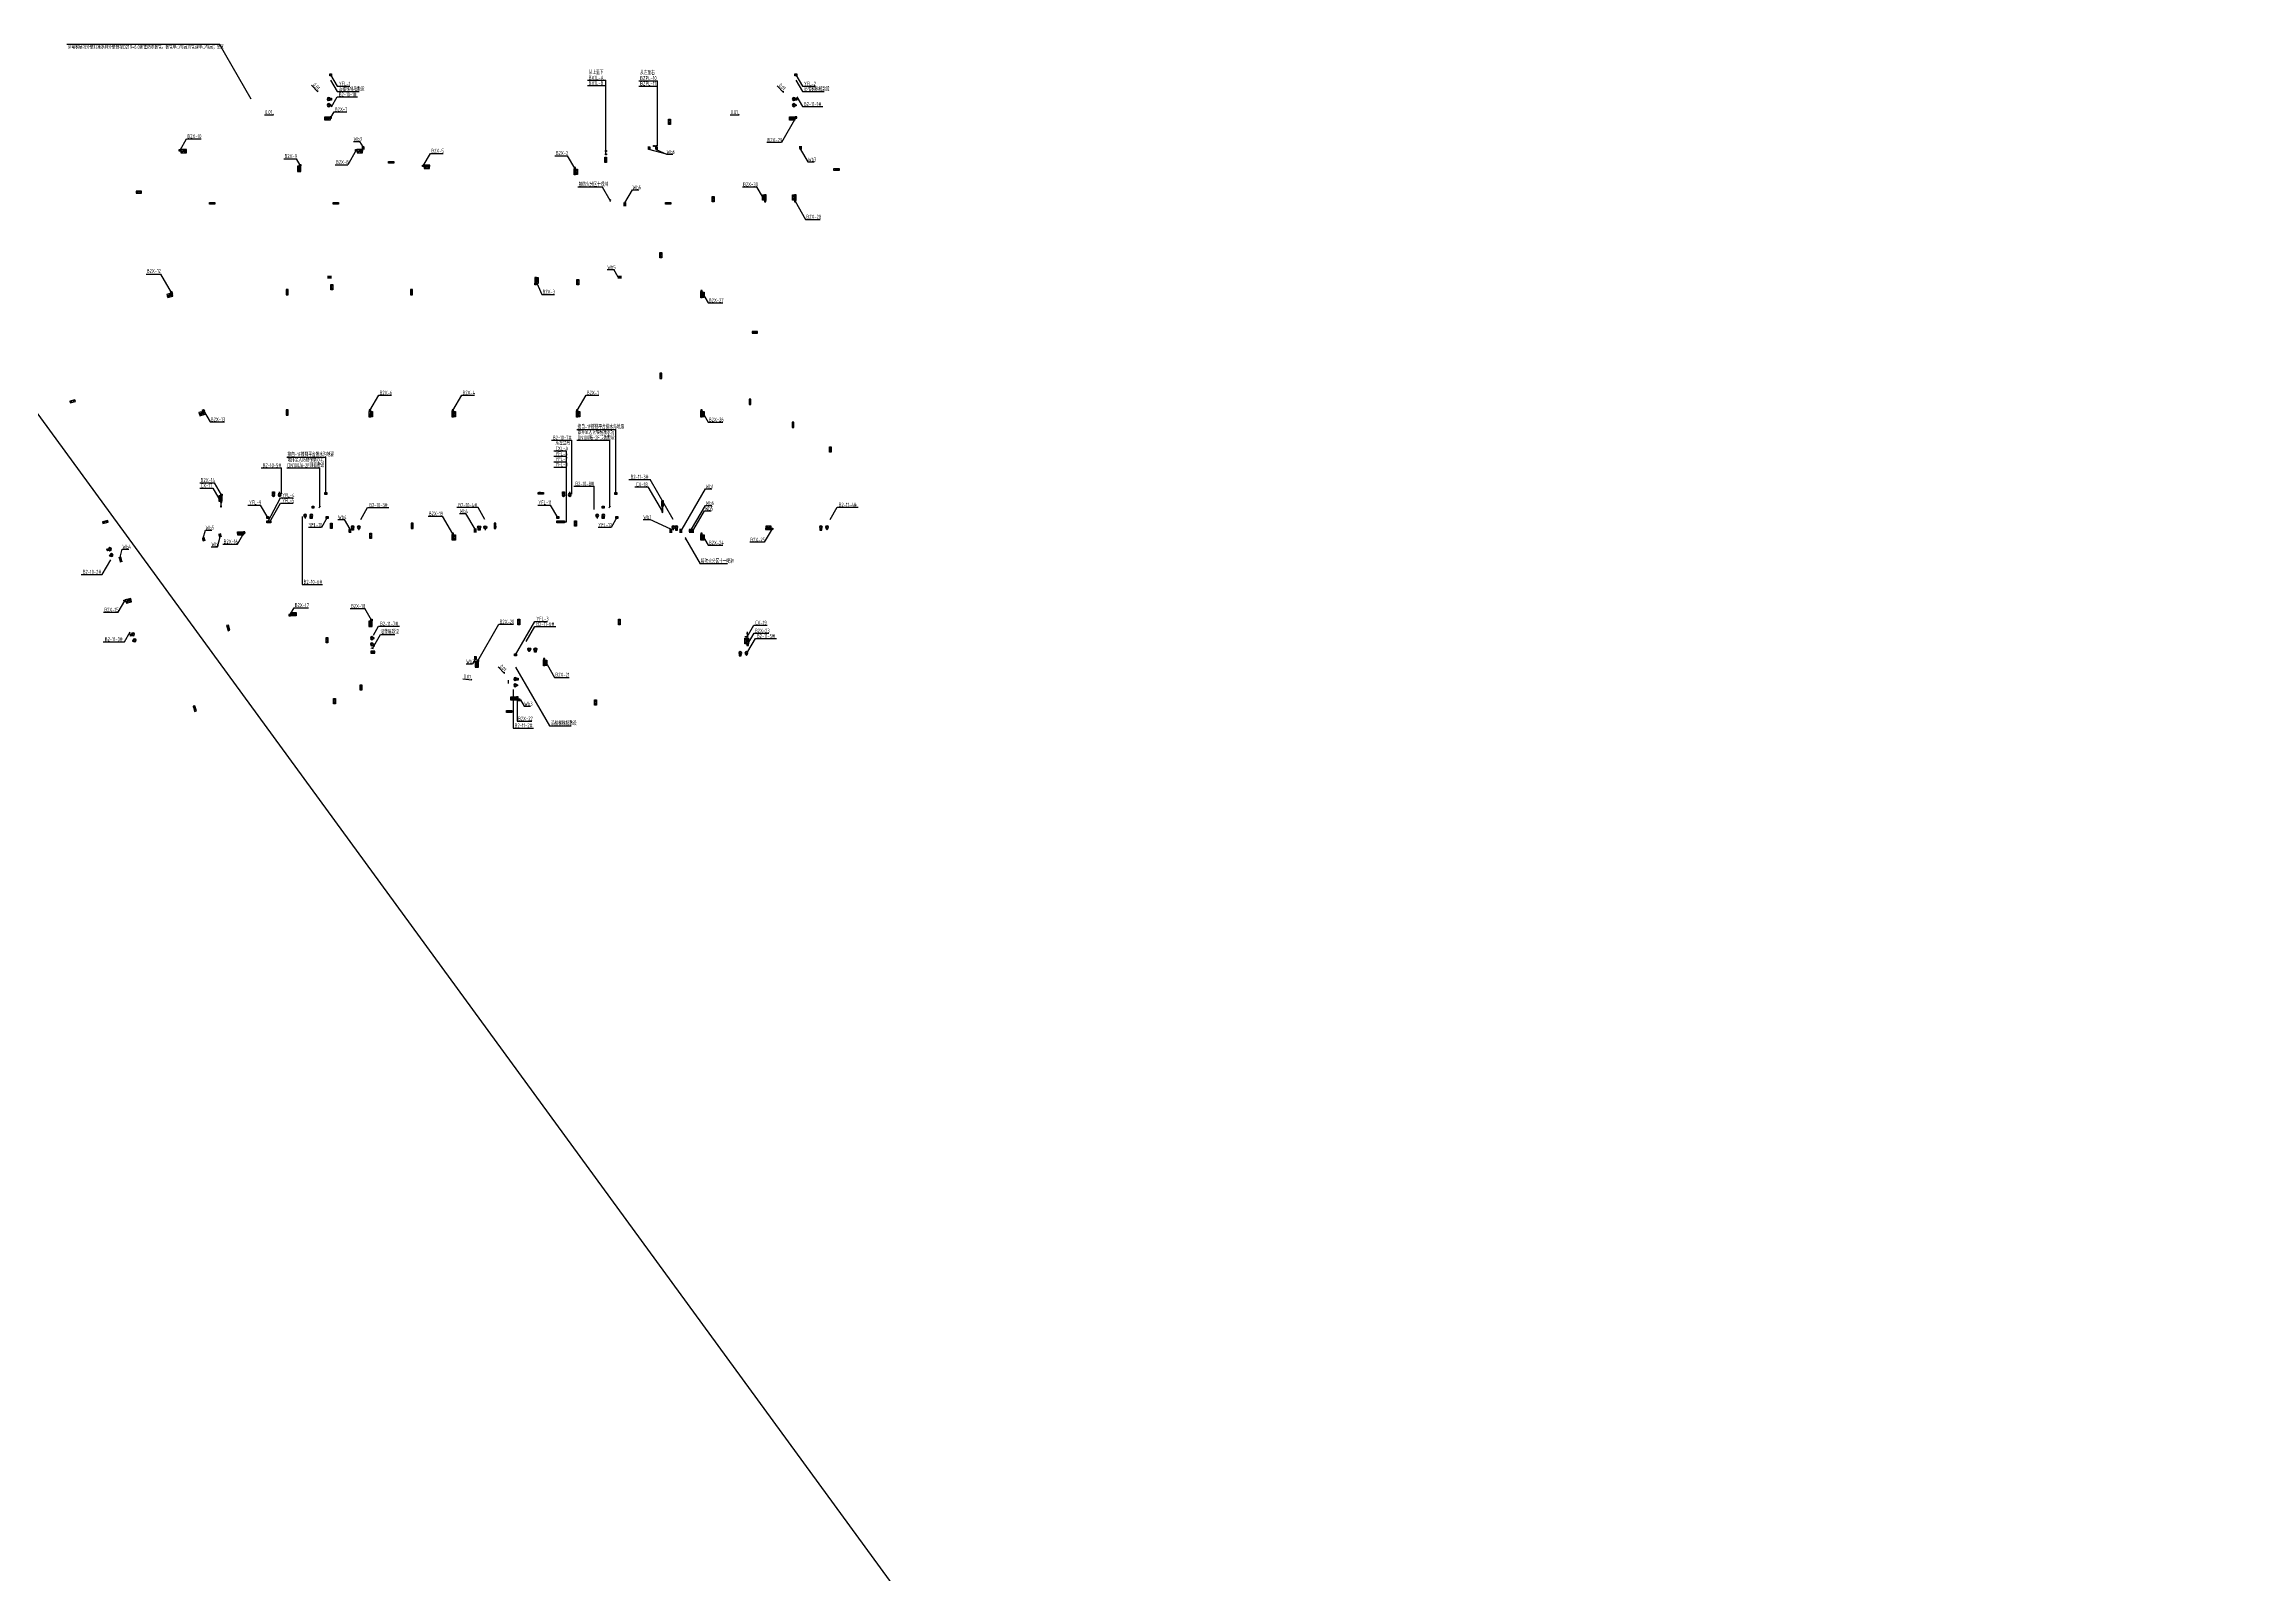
# Model space of a CAD drawing. Header units: millimetres. Extents: x -104227 to 2378000, y -101687 to 2248640.
# Drawn here: x 913571 to 1201224, y 1248287 to 1447796 of the extents above; entities that cross this region are included whole.
import ezdxf

# ---------------------------------------------------------------- set-up
doc = ezdxf.new("R2010")
doc.units = ezdxf.units.MM
doc.header["$LTSCALE"] = 500
doc.linetypes.add('CONTINOUS', pattern=[0])
doc.layers.get('DEFPOINTS').update_dxf_attribs({"color": 9})
for name, color, linetype in [('W-BUSH', 231, 'Continuous'), ('W-BUSH-NOTE', 231, 'Continuous'), ('W-DRAI-DIMS', 51, 'Continuous'), ('W-DRAI-EQPM', 50, 'Continuous'), ('W-EQPM', 40, 'Continuous'), ('W-FRPT-EXTG', 140, 'Continuous'), ('W-FRPT-HYDT', 140, 'Continuous'), ('W-FRPT-HYDT-DIMS', 61, 'Continuous'), ('W-FRPT-HYDT-EQPM', 60, 'Continuous'), ('W-FRPT-NOTE', 60, 'Continuous'), ('W-FRPT-SPRL-DIMS', 61, 'Continuous'), ('W-FRPT-SPRL-EQPM', 60, 'Continuous'), ('W-RAIN-DIMS', 61, 'Continuous'), ('W-RAIN-EQPM', 60, 'Continuous'), ('W-RAIN-NOTE', 60, 'Continuous'), ('W-WSUP-COOL-PIPE', 3, 'Continuous'), ('W-WSUP-DIMS', 41, 'Continuous'), ('W-WSUP-EQPM', 40, 'Continuous')]:
    doc.layers.add(name, color=color, linetype=linetype)
doc.layers.add('W-POST', color=10, linetype='Continuous', plot=False)
doc.styles.add('TH-STYLE3', font='tssdeng.shx', dxfattribs={"width": 0.7, "bigfont": 'tssdchn.shx'})

# ---------------------------------------------------------------- blocks, each defined once
blk = doc.blocks.new('*U200')
at = {"linetype": 'CONTINOUS'}
h = blk.add_hatch(dxfattribs=at)
h.set_pattern_fill('ANSI31', color=256, scale=150, angle=180, style=0)
h.set_pattern_definition([(315, (-384620.485, -22544.052), (-13.25825215, -13.25825215), [])])
h.paths.add_polyline_path([(163, 59), (237, 59), (237, 126), (163, 126)])
h = blk.add_hatch(dxfattribs=at)
h.set_pattern_fill('ANSI31', color=256, scale=150, angle=180, style=0)
h.set_pattern_definition([(225, (385320.485, -22544.052), (13.25825215, -13.25825215), [])])
h.paths.add_polyline_path([(537, 59), (463, 59), (463, 126), (537, 126)])
for p, q in [((200, 207), (100, 34)), ((300, 34), (100, 34)), ((200, 207), (300, 34)), ((500, 207), (400, 34)), ((400, 34), (600, 34)), ((500, 207), (600, 34))]:
    blk.add_line(p, q, dxfattribs=at)
for points in [[(700, 0), (700, 240), (0, 240), (0, 0)], [(163, 59), (237, 59), (237, 126), (163, 126)], [(537, 59), (463, 59), (463, 126), (537, 126)]]:
    blk.add_lwpolyline(points, close=True, dxfattribs=at)
blk = doc.blocks.new('*U327')
blk.add_hatch(color=256).paths.add_polyline_path([(0, 200), (700, 0), (0, 0)])
for p, q in [((0, 200), (0, 0)), ((700, 200), (0, 200)), ((0, 200), (700, 0)), ((0, 0), (700, 0)), ((700, 0), (700, 200))]:
    blk.add_line(p, q)
blk = doc.blocks.new('单栓消火栓侧接')
at = {"layer": 'DEFPOINTS'}
for p, q in [((885842, 1182528), (885642, 1182728)), ((885642, 1182528), (885842, 1182728))]:
    blk.add_line(p, q, dxfattribs=at)
blk.add_lwpolyline([(885642, 1182728), (885842, 1182728), (885842, 1182528), (885642, 1182528)], close=True, dxfattribs=at)
at = {"layer": 'W-FRPT-HYDT-EQPM'}
blk.add_circle((885742, 1182628), 75, dxfattribs=at)
at = {"layer": 'W-FRPT-EXTG'}
blk.add_blockref('*U200', (884942, 1182728), dxfattribs=at)
at = {"layer": 'W-FRPT-HYDT'}
blk.add_blockref('*U327', (884942, 1182528), dxfattribs=at)
blk = doc.blocks.new('*U330')
blk.add_hatch(color=256).paths.add_polyline_path([(0, 0), (750, 0), (0, 200)])
for p, q in [((0, 200), (0, 0)), ((750, 200), (0, 200)), ((0, 0), (750, 0)), ((325, 250), (425, 250)), ((375, 150), (375, 250)), ((750, 0), (750, 200))]:
    blk.add_line(p, q)
blk.add_circle((375, 150), 50)
blk = doc.blocks.new('单栓带卷盘立管组')
at = {"layer": 'DEFPOINTS'}
for p, q in [((883782, 1189914), (883982, 1190114)), ((883982, 1189914), (883782, 1190114))]:
    blk.add_line(p, q, dxfattribs=at)
blk.add_lwpolyline([(883982, 1190114), (883782, 1190114), (883782, 1189914), (883982, 1189914)], close=True, dxfattribs=at)
at = {"layer": 'W-FRPT-HYDT-EQPM'}
blk.add_circle((883882, 1190014), 75, dxfattribs=at)
at = {"layer": 'W-FRPT-EXTG', "extrusion": (0, 0, -1), "zscale": -1}
blk.add_blockref('*U200', (-884707, 1190114), dxfattribs=at)
at = {"layer": 'W-FRPT-HYDT', "extrusion": (0, 0, -1), "zscale": -1}
blk.add_blockref('*U330', (-884732, 1189914), dxfattribs=at)
blk = doc.blocks.new('单栓带卷盘背接组')
at = {"layer": 'DEFPOINTS'}
for p, q in [((887215, 1189691), (887015, 1189891)), ((887015, 1189691), (887215, 1189891))]:
    blk.add_line(p, q, dxfattribs=at)
blk.add_lwpolyline([(887015, 1189891), (887215, 1189891), (887215, 1189691), (887015, 1189691)], close=True, dxfattribs=at)
at = {"layer": 'W-FRPT-HYDT-EQPM'}
blk.add_circle((887115, 1189791), 75, dxfattribs=at)
at = {"layer": 'W-FRPT-EXTG'}
blk.add_blockref('*U200', (887040, 1190091), dxfattribs=at)
at = {"layer": 'W-FRPT-HYDT'}
blk.add_blockref('*U330', (887015, 1189891), dxfattribs=at)
blk = doc.blocks.new('*U276')
for p, q in [((160, 30), (-160, 30)), ((-100, 0), (-160, 0)), ((-100, 0), (-100, -300)), ((100, 0), (100, -300)), ((160, 0), (100, 0)), ((-100, -150), (-160, -150)), ((-100, -300), (-160, -300)), ((160, -330), (-160, -330)), ((160, -150), (100, -150)), ((160, -300), (100, -300))]:
    blk.add_line(p, q)
at = {"layer": 'DEFPOINTS'}
blk.add_line((0, 0), (0, -300), dxfattribs=at)
blk = doc.blocks.new('*U350')
for p, q in [((160, 30), (-160, 30)), ((-100, 0), (-160, 0)), ((-100, 0), (-100, -300)), ((100, 0), (100, -300)), ((160, 0), (100, 0)), ((-100, -150), (-160, -150)), ((160, -150), (100, -150))]:
    blk.add_line(p, q)
at = {"layer": 'DEFPOINTS'}
blk.add_line((0, 0), (0, -300), dxfattribs=at)
blk = doc.blocks.new('*U352')
for p, q in [((-173, -350), (0, -50)), ((173, -350), (-173, -350)), ((0, -50), (173, -350)), ((627, -350), (800, -50)), ((973, -350), (627, -350)), ((800, -50), (973, -350))]:
    blk.add_line(p, q)
for centre, radius in [((0, 0), 50), ((800, 0), 50), ((0, -250), 200), ((800, -250), 200)]:
    blk.add_circle(centre, radius)
at = {"layer": 'DEFPOINTS'}
blk.add_line((0, 0), (0, 150), dxfattribs=at)
blk = doc.blocks.new('压力废水排出管')
blk.add_circle((109673176, -9743579), 75)
at = {"layer": 'DEFPOINTS'}
for p, q in [((109673004, -9743538), (109673348, -9743620)), ((109673135, -9743751), (109673217, -9743407))]:
    blk.add_line(p, q, dxfattribs=at)
blk.add_lwpolyline([(109673004, -9743538), (109673217, -9743407), (109673348, -9743620), (109673135, -9743751)], close=True, dxfattribs=at)
blk = doc.blocks.new('*U356')
for p, q in [((160, 30), (-160, 30)), ((-100, 0), (-160, 0)), ((-100, 0), (-100, -500)), ((100, 0), (100, -500)), ((160, 0), (100, 0)), ((-100, -250), (-160, -250)), ((-100, -500), (-160, -500)), ((160, -530), (-160, -530)), ((160, -250), (100, -250)), ((160, -500), (100, -500))]:
    blk.add_line(p, q)
at = {"layer": 'DEFPOINTS'}
blk.add_line((0, 0), (0, -500), dxfattribs=at)
blk = doc.blocks.new('*U373')
for p, q in [((-173, -350), (0, -50)), ((173, -350), (-173, -350)), ((0, -50), (173, -350)), ((227, -350), (400, -50)), ((573, -350), (227, -350)), ((400, -50), (573, -350))]:
    blk.add_line(p, q)
for centre, radius in [((0, 0), 50), ((400, 0), 50), ((0, -250), 200), ((400, -250), 200)]:
    blk.add_circle(centre, radius)
at = {"layer": 'DEFPOINTS'}
blk.add_line((0, 0), (0, 150), dxfattribs=at)
blk = doc.blocks.new('*U217')
at = {"layer": 'W-WSUP-COOL-PIPE'}
blk.add_line((-300, 0), (0, 0), dxfattribs=at)
at = {"layer": 'W-WSUP-EQPM'}
blk.add_line((-200, -50), (-200, 50), dxfattribs=at)
blk = doc.blocks.new('冲洗给水')
at = {"layer": 'W-WSUP-EQPM'}
blk.add_circle((957645, 1148834), 75, dxfattribs=at)
at = {"layer": 'W-WSUP-EQPM', "xscale": 2, "yscale": 2, "zscale": 2}
blk.add_blockref('*U217', (957570, 1148834), dxfattribs=at)
blk = doc.blocks.new('A$C3EEB217A')
at = {"layer": 'W-FRPT-EXTG', "xscale": -1}
for p, rotation in [((994924, 1437327), 270), ((986624, 1432377, 0), 270), ((1000624, 1427227, 0), 270), ((993805, 1419927, 0), 270), ((950924, 1415777, 0), 270.0000000353849), ((982988, 1416436), 270), ((1016124, 1395327), 90), ((977924, 1389377, 0), 180), ((950874, 1384677, 0), 270), ((956244, 1384077), 90), ((982924, 1385677, 0), 90), ((975543, 1372827, 0), 90), ((988644, 1372827, 0), 90), ((950546, 1370460), 90), ((954974, 1364277), 90), ((951516, 1362527, 0), 90), ((973824, 1360927, 0), 180), ((985524, 1362327, 0), 90), ((945571, 1175326), 90), ((992024, 1174127, 0), 180), ((1013524, 1175177, 0), 270), ((1075224, 1175327), 90), ((1140573, 1172177, 0), 90), ((919793, 1170140), 105.2024943753134), ((939724, 1169827, 0), 90), ((1007924, 1169127, 0), 270), ((1108624, 1157077, 0), 90), ((1038424, 1155877, 0), 90), ((1169024, 1151777), 90), ((915322, 1146687), 195.2026553581341), ((1007524, 1144627, 0), 90), ((1147024, 1140077), 90), ((918194, 1136120, 0), 195.2026553581341), ((1038124, 1129327, 0), 180), ((1048624, 1129627, 0), 180), ((1054944, 1129327, 0), 90), ((1131124, 1128727), 90), ((921076, 1125514), 195.2026553581341), ((972124, 1124727, 0), 90), ((980074, 1126977, 0), 90), ((1040274, 1125927, 0), 180), ((975544, 1112877, 0), 90), ((1131144, 1112077, 0), 90), ((1200524, 1113027), 180), ((1168474, 1107127), 180), ((993824, 1102477, 0), 90), ((1054624, 1102577, 0), 90), ((1114024, 1103777, 0), 90), ((1200524, 1102127), 180), ((944424, 1100427, 0), 90), ((1152524, 1101277), 90), ((951524, 1098427, 0), 90), ((976474, 1096177, 0), 180), ((1169024, 1097777, 0), 90), ((1190324, 1097777), 90), ((957324, 1094177, 0), 90), ((1152524, 1090477), 90), ((1200524, 1091427), 180), ((1169024, 1086677, 0), 90), ((937070, 1083436), 195.2026517061924), ((1005424, 1080527, 0), 90), ((1200524, 1080547), 180), ((948051, 1075249, 0), 195.2026517061924), ((1126124, 1074877, 0), 90), ((1185124, 1073627, 0), 90), ((1196174, 1070027), 270), ((1150524, 1069227, 0), 90), ((938623, 1061547), 195.2026553581341), ((1200824, 1054427), 90)]:
    blk.add_blockref('*U200', p, dxfattribs=dict(at, rotation=rotation))
for p in [(959136, 1432277, 0), (1017174, 1431327, 0), (935824, 1426927, 0), (951933, 1426927, 0), (995224, 1426930, 0), (1010524, 1155657, 0), (1174124, 1128577), (1176174, 1128577), (1193524, 1128327), (1104124, 1127227, 0), (1072224, 1113727, 0), (954152, 1102727, 0), (1136324, 1074877, 0), (957074, 1052677, 0), (978074, 1052827, 0)]:
    blk.add_blockref('*U200', p, dxfattribs=at)
at = {"layer": 'W-FRPT-EXTG'}
for p, rotation in [((926276, 1428627), 180), ((945364, 1415127), 90), ((961564, 1415127), 90), ((1006524, 1410347), 179.9999999999999), ((993804, 1404927), 270), ((917573, 1401454, 0), 195.2026553581435), ((1005424, 1401527, 0), 270), ((945364, 1399427), 90), ((1011024, 1398527, 0), 270), ((994024, 1388277, 0), 270), ((921848, 1385724), 195.2026553581435), ((961644, 1384677), 90), ((972443, 1384677), 90), ((937762, 1371396), 105.2026517062332), ((932991, 1361499), 285.2024943196274), ((1050224, 1183727, 0), 179.9999999999999), ((1128623, 1177527), 270), ((1001724, 1175327), 270), ((1070474, 1174427, 0), 90), ((1143923, 1174027, 0), 270), ((947324, 1169827, 0), 270), ((977504, 1167927), 270), ((1000324, 1169127, 0), 90), ((1033004, 1167927), 270), ((1114004, 1167927), 270), ((1132623, 1167727), 270), ((1136224, 1162627), 270), ((1151974, 1162627), 270), ((1038624, 1160677, 0), 270), ((1168574, 1161577), 180), ((1054604, 1157077, 0), 270), ((1065404, 1157077, 0), 270), ((1081604, 1157077, 0), 270), ((1097804, 1157077, 0), 270), ((1114004, 1157077), 270), ((950604, 1155877), 270), ((966795, 1155877), 270), ((1011024, 1156127, 0), 270), ((1190304, 1155577), 270), ((972424, 1152277, 0), 270), ((983004, 1152277), 270), ((999124, 1152277), 270), ((1131024, 1151777), 270), ((1141704, 1151777), 270), ((1152504, 1151777), 270), ((1011024, 1145227, 0), 270), ((1049204, 1144977, 0), 270), ((1174324, 1144477), 270), ((1190224, 1144477), 270), ((999124, 1140177, 0), 270), ((1033004, 1141377), 270), ((1038624, 1140177, 0), 270), ((1076204, 1140177), 270), ((1103204, 1140177), 270), ((1114004, 1140174), 270), ((1147424, 1140077), 270), ((1168704, 1139474), 270), ((1179504, 1139474), 270), ((999204, 1129277), 270), ((1065404, 1129277), 270), ((1136404, 1128427), 270), ((1147234, 1128227, 0), 270), ((1161504, 1128227, 0), 270), ((1016104, 1125427), 270), ((1145474, 1127127, 0), 270), ((961404, 1124127), 270), ((1070874, 1124327, 0), 180), ((1196174, 1124127), 270), ((1037124, 1120827, 0), 270), ((1183774, 1119027, 0), 180), ((1167124, 1118427, 0), 180), ((1033424, 1114477, 0), 270), ((1141704, 1112077, 0), 270), ((1147104, 1112077, 0), 270), ((988404, 1109027), 270), ((999204, 1109027), 270), ((1157904, 1108577, 0), 270), ((1179504, 1108327, 0), 270), ((931941, 1105358), 285.2024943196274), ((939082, 1107299), 285.2024943196274), ((960424, 1107027), 270), ((963224, 1104827, 0), 270), ((1119404, 1107377, 0), 270), ((984924, 1102528, 0), 179.9999999999999), ((1043804, 1102577), 270), ((1054824, 1102577, 0), 270), ((1010704, 1098977), 270), ((1065404, 1098977, 0), 270), ((1076204, 1098977), 270), ((1092404, 1098977, 0), 270), ((1108604, 1098977, 0), 270), ((1119404, 1098977, 0), 270), ((1136524, 1101277), 270), ((1152724, 1101277), 270), ((1179504, 1097777, 0), 270), ((1190524, 1097777), 270), ((935743, 1091366), 285.2024943196274), ((1136524, 1090477), 270), ((956004, 1088277, 0), 270), ((977604, 1088077), 270), ((988404, 1088077), 270), ((1033004, 1088077), 270), ((1060004, 1086877), 270), ((1070804, 1086877, 0), 270), ((1119404, 1086877), 270), ((1157904, 1086696, 0), 270), ((1179504, 1085442, 0), 270), ((1097804, 1083277), 270), ((1108604, 1083277), 270), ((1136524, 1081677), 270), ((1147024, 1081677, 0), 270), ((966804, 1075977), 270), ((983004, 1075977), 270), ((1101074, 1076265), 270), ((1005724, 1073426), 270), ((1084524, 1073427, 0), 90), ((1143874, 1074527, 0), 180), ((1145524, 1073627, 0), 270), ((997624, 1071627, 0), 270), ((1017874, 1071827, 0), 270), ((1034024, 1072777), 270), ((1043224, 1070886), 179.9999999999999), ((1125924, 1071027, 0), 179.9999999999999), ((1111774, 1069877, 0), 270), ((1160377, 1070027), 179.9999999999999), ((1196524, 1068427, 0), 270), ((1005824, 1065827), 270), ((1073124, 1065977), 270), ((1083274, 1065627, 0), 180), ((1092974, 1066577), 270), ((1103124, 1065627, 0), 180), ((1112424, 1065027), 179.9999999999999), ((1113074, 1066577, 0), 270), ((1119824, 1065027), 179.9999999999999), ((1132424, 1065127), 90), ((1147124, 1065027), 180), ((1148024, 1065027), 180), ((1153774, 1065977), 270), ((1167124, 1065027, 0), 179.9999999999999), ((1173474, 1066577, 0), 270), ((1187224, 1065027, 0), 179.9999999999999), ((1193524, 1066327, 0), 270), ((966804, 1061227), 270), ((983004, 1061227), 270), ((1016804, 1054677, 0), 270), ((1033004, 1054677), 270), ((1049204, 1054677), 270), ((1060004, 1054677), 270), ((1076204, 1054677), 270), ((1092404, 1054677), 270), ((1103424, 1054677), 270), ((1114004, 1054677), 270), ((1130904, 1054677), 270), ((1141704, 1054677), 270), ((1147324, 1054677), 270), ((1157904, 1054677), 270), ((1174104, 1054677), 270), ((1190304, 1054677), 270)]:
    blk.add_blockref('*U200', p, dxfattribs=dict(at, rotation=rotation))
for p in [(989224, 1172327, 0), (1151624, 1171327, 0), (1196674, 1144707), (1121522, 1127227, 0), (1199624, 1125827), (1010374, 1116727, 0), (1155424, 1118677, 0), (1173424, 1118677, 0), (1193524, 1118677, 0), (1017974, 1075127, 0), (1078474, 1072927, 0), (1152779, 1075038), (1025074, 1071127, 0), (1065574, 1072627, 0), (1005577, 1053977, 0)]:
    blk.add_blockref('*U200', p, dxfattribs=at)
at = {"layer": 'W-FRPT-EXTG', "extrusion": (0.000312651, -0.000743393, 1), "xscale": -1.000000000000003, "rotation": 105.2081779345279}
blk.add_blockref('*U200', (933244, 1122758, -543), dxfattribs=at)

msp = doc.modelspace()

# ---------------------------------------------------------------- linework, layer by layer
at = {"layer": 'W-BUSH-NOTE'}
for p, q in [((916515.68, 1447783.74), (936415.68, 1447783.74)), ((940547.4, 1440627.37), (936415.68, 1447783.74)), ((953858.99, 1435126.01), (954708.99, 1435126.01)), ((955123.9, 1434407.37), (954708.99, 1435126.01)), ((994639.9, 1433443.44), (992375.11, 1434067.37)), ((993325.11, 1434079.7), (994639.9, 1433443.44)), ((994639.9, 1433443.44), (995489.9, 1433443.44)), ((1012123.9, 1434077.37), (1013065.25, 1432446.89)), ((1013065.25, 1432446.89), (1013915.25, 1432446.89)), ((989223.9, 1427107.33), (990209.98, 1428815.28)), ((990209.98, 1428815.28), (991059.98, 1428815.28)), ((986932.4, 1418402.01), (987782.4, 1418402.01)), ((988345.11, 1417427.37), (987782.4, 1418402.01)), ((996683.9, 1384557.37, 0), (999731.7, 1389836.32, 0)), ((999731.7, 1389836.32, 0), (1000581.7, 1389836.32, 0)), ((967683.06, 1386619.95), (968533.06, 1386619.95)), ((969723.9, 1384557.37), (968533.06, 1386619.95)), ((997933.9, 1384557.37), (999731.7, 1387671.26)), ((998233.9, 1384557.37), (999627.55, 1386971.26)), ((999627.55, 1386971.26), (1000477.55, 1386971.26)), ((999731.7, 1387671.26), (1000581.7, 1387671.26)), ((934296.12, 1383386.72, 0), (934578.01, 1384453.77, 0)), ((934578.01, 1384453.77, 0), (935428.01, 1384453.77, 0)), ((951846.35, 1385837.51), (952696.35, 1385837.51)), ((953423.89, 1384577.37), (952696.35, 1385837.51)), ((991617.61, 1385838.36), (992467.61, 1385838.36)), ((995223.9, 1384557.37), (992467.61, 1385838.36)), ((923466.87, 1380910.25, 0), (923748.75, 1381977.3, 0)), ((923748.75, 1381977.3, 0), (924598.75, 1381977.3, 0)), ((935348.58, 1382284.7, 0), (936172.13, 1382284.7, 0)), ((936172.13, 1382284.7, 0), (936518.78, 1383596.93, 0)), ((968537.05, 1367027.32), (969387.05, 1367027.32)), ((969773.9, 1367697.36), (969387.05, 1367027.32)), ((975623.9, 1362327.37), (976094.57, 1361512.13)), ((976094.57, 1361512.13), (976944.57, 1361512.13))]:
    msp.add_line(p, q, dxfattribs=at)
at = {"layer": 'W-BUSH-NOTE', "elevation": 0}
for points in [[(948395.86, 1442439.39), (949244.39, 1441590.86), (949244.39, 1441740.86)], [(1009073.43, 1442361.36), (1009921.95, 1441512.83), (1009921.95, 1441662.83)], [(942261.25, 1438576.46), (943461.25, 1438576.46), (943355.19, 1438682.52)], [(1002936.82, 1438576.46), (1004136.82, 1438576.46), (1004030.75, 1438682.52)], [(972708, 1366625.9), (973556.53, 1365777.37), (973556.53, 1365927.37)], [(968104.1, 1365056.29), (969296.46, 1364921.07), (969203.02, 1365038.41)]]:
    msp.add_lwpolyline(points, dxfattribs=at)
at = {"layer": 'W-BUSH-NOTE'}
msp.add_lwpolyline([(974073.9, 1364477.37), (974073.9, 1364877.37)], dxfattribs=at)
at = {"layer": 'W-DRAI-DIMS'}
for p, q in [((980000.11, 1394772.92), (981650.1, 1394772.92)), ((980000.11, 1394072.92), (981650.11, 1394072.92)), ((980000.11, 1393372.92), (981650.11, 1393372.92)), ((980000.11, 1392672.92), (981650.11, 1392672.92)), ((981650.1, 1385547.92), (981650.1, 1394772.92)), ((989772.25, 1391067.57, 0), (992522.25, 1391067.57, 0)), ((995547.69, 1385827.37), (992522.25, 1391067.57, 0)), ((942725.11, 1385527.37), (944384.71, 1388668.88)), ((942975.11, 1385527.37), (944384.71, 1387968.88)), ((944384.71, 1388668.88), (946034.71, 1388668.88)), ((944384.71, 1387968.88), (946034.71, 1387968.88)), ((954823.89, 1385827.37), (955723.62, 1387385.74)), ((955723.62, 1387385.74, 0), (958473.62, 1387385.74, 0)), ((970109.86, 1387385.74, 0), (967359.86, 1387385.74, 0)), ((971009.59, 1385827.37), (970109.86, 1387385.74)), ((1015973.89, 1385827.37), (1016897.59, 1387427.27, 0)), ((1016897.59, 1387427.27, 0), (1019647.59, 1387427.27, 0)), ((980500.11, 1385547.92), (981650.1, 1385547.92)), ((918398.01, 1378683.83), (921148.01, 1378683.83)), ((921148.01, 1378683.83), (922255.33, 1380601.76)), ((921275.37, 1369901.15), (924025.37, 1369901.15)), ((924025.37, 1369901.15), (924763.59, 1371179.78)), ((956339.57, 1369027.3), (957400.69, 1370865.23)), ((956668.78, 1369307.74), (956379.01, 1369385.39)), ((956475.11, 1370777.37), (957140.18, 1371929.31, 0)), ((957140.18, 1371929.31, 0), (959890.18, 1371929.31, 0)), ((957400.69, 1370865.23), (959250.69, 1370865.23)), ((976373.9, 1369927.37), (977504.37, 1371885.42, 0)), ((977504.37, 1371885.42, 0), (980254.37, 1371885.42, 0)), ((1005273.9, 1368636, 0), (1006247.6, 1370322.5)), ((1006247.6, 1370322.5, 0), (1008997.6, 1370322.5, 0)), ((956484.45, 1368988.47), (956194.68, 1369066.12))]:
    msp.add_line(p, q, dxfattribs=at)
at = {"layer": 'W-FRPT-HYDT-DIMS'}
for p, q in [((984373.9, 1443084.07), (986773.9, 1443084.07)), ((984373.9, 1442384.07), (986773.9, 1442384.07)), ((986773.9, 1433427.04), (986773.9, 1443084.07)), ((991073.9, 1443027.04), (993473.9, 1443027.04)), ((991073.9, 1442327.04), (993473.9, 1442327.04)), ((993473.9, 1434526.88), (993473.9, 1443027.04)), ((950923.9, 1438227.37), (951355.5, 1438974.93)), ((951355.5, 1438974.93), (953005.5, 1438974.93)), ((931273.9, 1433967.37), (932137.11, 1435462.5)), ((932137.11, 1435462.5), (934037.11, 1435462.5)), ((1011523.73, 1438227.37), (1009639.64, 1434964.03)), ((944791.57, 1432861.06), (946441.57, 1432861.06)), ((946923.9, 1432025.65), (946441.57, 1432861.06)), ((954223.9, 1433967.37), (953136.43, 1432083.83)), ((962973.9, 1431927.25), (963916.21, 1433559.39)), ((963916.21, 1433559.39), (965566.21, 1433559.39)), ((980131.58, 1433259.51, 0), (981781.58, 1433259.51, 0)), ((982723.9, 1431627.37, 0), (981781.58, 1433259.51, 0)), ((993025.11, 1434527.37), (993473.9, 1434526.88)), ((1009639.64, 1434964.03), (1007739.64, 1434964.03)), ((951494.83, 1432083.83), (953136.43, 1432083.83)), ((1004545.89, 1429194.65), (1006445.89, 1429194.65)), ((1007523.9, 1427327.49), (1006445.89, 1429194.65)), ((1011423.9, 1427327.49), (1012790.85, 1424959.86)), ((1012790.85, 1424959.86), (1014690.85, 1424959.86)), ((926876.83, 1417810.41), (928776.83, 1417810.41)), ((930145.4, 1415439.98), (928776.83, 1417810.41)), ((977623.9, 1416927.37), (978402.02, 1415179.62)), ((999223.9, 1415577.07), (1000087.11, 1414081.94)), ((978402.02, 1415179.62), (980052.02, 1415179.62)), ((1000087.11, 1414081.94), (1001987.11, 1414081.94)), ((956023.9, 1400027.37), (957181.03, 1402031.58)), ((957181.03, 1402031.58), (958831.03, 1402031.58)), ((966823.9, 1400027.37), (967981.03, 1402031.58)), ((967981.03, 1402031.58), (969631.03, 1402031.58)), ((983023.9, 1400027.37), (984181.03, 1402031.58)), ((984181.03, 1402031.58), (985831.03, 1402031.58)), ((934328.07, 1400048.04, 0.01), (935191.28, 1398552.91, 0.01)), ((935191.28, 1398552.91, 0.01), (937091.28, 1398552.91, 0.01)), ((999223.9, 1400027.37), (1000087.11, 1398532.24)), ((1000087.11, 1398532.24), (1001987.11, 1398532.24)), ((933866.94, 1390633.8), (935766.94, 1390633.8)), ((936676.11, 1389059.07), (935766.94, 1390633.8)), ((938760.68, 1382632.24, 0), (939623.9, 1384127.37, 0)), ((963595.75, 1386277.78), (965495.75, 1386277.78)), ((966823.9, 1383977.37), (965495.75, 1386277.78)), ((999223.9, 1383977.37), (1000087.11, 1382482.24)), ((1008423.89, 1384627.37), (1007405.83, 1382864.03)), ((936860.68, 1382632.24, 0), (938760.68, 1382632.24, 0)), ((1000087.11, 1382482.24), (1001987.11, 1382482.24)), ((1007405.83, 1382864.03), (1005505.83, 1382864.03)), ((923211.32, 1373745.58, 0), (924074.53, 1375240.71, 0)), ((921311.32, 1373745.58, 0), (923211.32, 1373745.58, 0)), ((945573.9, 1373377.37), (946130.15, 1374340.83)), ((946130.15, 1374340.83), (948030.15, 1374340.83)), ((953460.68, 1374222.5), (955360.68, 1374222.5)), ((956223.9, 1372727.37), (955360.68, 1374222.5)), ((970073.9, 1367427.37), (972822.58, 1372188.22)), ((972822.58, 1372188.22), (974722.58, 1372188.22)), ((1005223.9, 1369527.37), (1006087.11, 1371022.5)), ((1006087.11, 1371022.5), (1007987.11, 1371022.5)), ((978723.89, 1367627.37), (980086.83, 1365266.68)), ((980086.83, 1365266.68), (981986.83, 1365266.68)), ((975223.9, 1362627.37), (975223.9, 1359559.59)), ((975223.9, 1359559.59), (977123.9, 1359559.59))]:
    msp.add_line(p, q, dxfattribs=at)
at = {"layer": 'W-FRPT-HYDT-EQPM'}
for centre in [(986773.9, 1433877.04), (986773.9, 1433427.04)]:
    msp.add_circle(centre, 75, dxfattribs=at)
at = {"layer": 'W-FRPT-NOTE'}
for points in [[(987301.44, 1427533.59), (987381.39, 1427470.11), (987286.44, 1427380.65), (987366.39, 1427317.17)], [(997091.42, 1383485.58), (997171.37, 1383422.1), (997076.42, 1383332.64), (997156.37, 1383269.16)]]:
    msp.add_spline(points, degree=3, dxfattribs=at)
at = {"layer": 'W-FRPT-SPRL-DIMS'}
for p, q in [((986323.9, 1429174.78), (983123.9, 1429174.78, 0)), ((987333.91, 1427425.38), (986323.9, 1429174.78)), ((997123.9, 1383377.37), (999040.3, 1380058.05)), ((1002590.3, 1380058.05, 0), (999040.3, 1380058.05))]:
    msp.add_line(p, q, dxfattribs=at)
at = {"layer": 'W-FRPT-SPRL-EQPM'}
for centre in [(993025.11, 1434527.37), (993325.11, 1434527.37)]:
    msp.add_circle(centre, 75, dxfattribs=at)
at = {"layer": 'W-POST', "color": 2}
msp.add_lwpolyline([(1113623.06, 1124426.9), (744122.36, 1630640.58)], dxfattribs=at)
at = {"layer": 'W-RAIN-DIMS'}
for p, q in [((950898.61, 1443802.37), (951761.82, 1442307.24)), ((950898.61, 1443102.37), (951761.82, 1441607.24)), ((951761.82, 1442307.24), (953411.82, 1442307.24)), ((951761.82, 1441607.24), (954611.82, 1441607.24)), ((1011498.89, 1443800.55), (1012362.11, 1442305.42)), ((1011498.89, 1443100.55), (1012362.11, 1441605.42)), ((1012362.11, 1442305.42), (1014012.11, 1442305.42)), ((1012362.11, 1441605.42), (1015212.11, 1441605.42)), ((951023.61, 1439628.61), (951761.82, 1440907.24)), ((951761.82, 1440907.24), (954411.82, 1440907.24)), ((1011623.9, 1440928.39), (1012362.11, 1439649.76)), ((1012362.11, 1439649.76), (1015012.11, 1439649.76)), ((979659.9, 1396181.82), (982309.9, 1396181.82)), ((982309.9, 1389127.37), (982309.9, 1396181.82)), ((941848.9, 1392577.37), (944498.9, 1392577.37)), ((944498.9, 1389135), (944498.9, 1392577.37)), ((982573.89, 1390177.37), (985223.89, 1390177.37)), ((985223.89, 1387127.37), (985223.89, 1390177.37)), ((940116.16, 1387717.91), (941766.16, 1387717.91)), ((942698.89, 1386102.37), (941766.16, 1387717.91)), ((977917.11, 1387717.91), (979567.11, 1387717.91)), ((980499.84, 1386102.37), (979567.11, 1387717.91)), ((947173.89, 1386227.37, 0), (947173.89, 1377377.37, 0)), ((949697.43, 1384800.79), (947997.43, 1384800.79)), ((950448.89, 1386102.37), (949697.43, 1384800.79)), ((987448.09, 1384800.63), (985748.09, 1384800.63)), ((988199.56, 1386102.21), (987448.09, 1384800.63)), ((947173.89, 1377377.37, 0), (949823.89, 1377377.37, 0)), ((974998.8, 1368200.77, 0), (977514.87, 1372558.72, 0)), ((977514.87, 1372558.72, 0), (979164.87, 1372558.72, 0)), ((974998.8, 1366582.82), (979406.22, 1358948.96)), ((974673.9, 1363677.37), (974673.81, 1358659.6, 0)), ((974673.81, 1358659.6, 0), (977323.81, 1358659.6, 0)), ((979406.22, 1358948.96), (982256.22, 1358948.96))]:
    msp.add_line(p, q, dxfattribs=at)
at = {"layer": 'W-RAIN-NOTE'}
for p, q in [((982973.62, 1397581.82), (988073.62, 1397581.82)), ((982973.62, 1396181.82), (987273.62, 1396181.82)), ((987273.62, 1387457.21), (987273.62, 1396181.82)), ((988073.62, 1389231.54), (988073.62, 1397581.82)), ((945174.83, 1393977.37), (950274.83, 1393977.37)), ((945174.83, 1392577.37), (949474.83, 1392577.37)), ((949474.83, 1387452.76), (949474.83, 1392577.37)), ((950274.83, 1389227.09), (950274.83, 1393977.37)), ((949368.76, 1387346.75, 0.09), (949580.89, 1387558.89, 0.09)), ((987167.55, 1387351.21, 0.09), (987379.68, 1387563.34, 0.09))]:
    msp.add_line(p, q, dxfattribs=at)
at = {"layer": 'W-WSUP-COOL-PIPE'}
msp.add_line((1005173.9, 1370527.37), (1004873.9, 1370527.37), dxfattribs=at)
at = {"layer": 'W-WSUP-DIMS'}
for p, q in [((933842.89, 1389935.27), (935542.89, 1389935.27)), ((935542.89, 1389935.27), (936626.11, 1388059.07)), ((990544.39, 1390082.77), (992244.39, 1390082.77)), ((992244.39, 1390082.77), (994123.9, 1386827.37)), ((1005173.9, 1370527.37), (1006056.12, 1372055.44)), ((1006056.12, 1372055.44), (1007756.12, 1372055.44))]:
    msp.add_line(p, q, dxfattribs=at)

# ---------------------------------------------------------------- block references
at = {"xscale": -1, "rotation": 180}
msp.add_blockref('单栓消火栓侧接', (65182.01, 2620855.8), dxfattribs=at)
at = {"layer": 'W-BUSH'}
for p in [(955123.9, 1434377.37), (1012123.9, 1434377.37)]:
    msp.add_blockref('*U350', p, dxfattribs=at)
at = {"layer": 'W-BUSH', "xscale": -1}
for p in [(992375.11, 1434379.7), (993325.11, 1434379.7)]:
    msp.add_blockref('*U350', p, dxfattribs=at)
at = {"layer": 'W-BUSH'}
for name, p, rotation in [('*U276', (989223.9, 1426777.33), 180), ('*U276', (950573.89, 1417427.37), 89.99999999999997), ('*U276', (988375.11, 1417427.37), 89.99999999999997), ('*U276', (936432.24, 1383915.38, 0), 15.2023629861295), ('*U276', (953423.89, 1384227.37, 0), 180), ('*U276', (995223.9, 1384227.37), 180), ('*U276', (996523.9, 1384227.37, 0), 180), ('*U276', (997773.9, 1384227.37), 180), ('*U276', (998073.9, 1384227.37), 180), ('*U356', (923605.85, 1380398.79, 0), 195.202654665793), ('*U276', (934303.99, 1383357.77, 0), 15.2023629861295), ('*U350', (969773.9, 1367727.36), 180), ('*U350', (975323.9, 1362327.37), 89.99999999999997)]:
    msp.add_blockref(name, p, dxfattribs=dict(at, rotation=rotation))
at = {"layer": 'W-BUSH', "xscale": -1, "rotation": 180}
msp.add_blockref('*U276', (969723.9, 1384227.37, 0), dxfattribs=at)
at = {"layer": 'W-DRAI-EQPM'}
for p, rotation in [((89170765.85, -64485222.85), 148.3320483768352), ((89171015.85, -64485222.85), 148.3320483768352), ((89181814.64, -64486172.84), 148.3320483768352), ((89198291.94, -64486172.84), 148.3320483768352), ((89208790.85, -64485202.3), 148.3320483768352), ((89209040.85, -64485202.3), 148.3320483768352), ((89209290.85, -64485202.3), 148.3320483768352), ((-39507276.71, -101032081.29), 73.53470304260372), ((-39504261.13, -101043178.72, -0.01), 73.53470304260372), ((89205614.64, -64502072.85), 148.3320483768352)]:
    msp.add_blockref('压力废水排出管', p, dxfattribs=dict(at, rotation=rotation))
at = {"layer": 'W-DRAI-EQPM', "xscale": -1, "rotation": 211.6679516231648}
for p in [(-87232093.06, -64486172.84), (-87213266.86, -64486172.84), (-87271766.85, -64502197.85), (-87271516.85, -64502197.85), (-87223766.85, -64502572.85)]:
    msp.add_blockref('压力废水排出管', p, dxfattribs=at)
at = {"layer": 'W-EQPM', "xscale": -1}
for name, p, rotation in [('*U352', (950898.61, 1439841.47), 270), ('*U352', (1011498.89, 1439839.65), 270), ('*U352', (947573.89, 1386102.37, 0), 180), ('*U352', (985623.89, 1386102.37), 180), ('*U352', (953773.89, 1384577.37), 180), ('*U373', (995545.39, 1384579.66), 180), ('*U352', (1014773.89, 1384577.37), 180), ('*U352', (921901.15, 1381904.46, -0.01), 105.2112758723197), ('*U352', (924916.7, 1370807.01, -0.01), 105.2112758723197), ('*U352', (956525.11, 1369569.13), 270), ('*U352', (1004273.9, 1368177.37), 180), ('*U352', (975198.9, 1364239.87), 270)]:
    msp.add_blockref(name, p, dxfattribs=dict(at, rotation=rotation))
for p in [(944248.9, 1389302.37), (982049.84, 1389302.37)]:
    msp.add_blockref('*U352', p, dxfattribs=at)
at = {"layer": 'W-EQPM', "rotation": 180}
for p in [(971048.9, 1384577.37), (977573.9, 1368677.37)]:
    msp.add_blockref('*U352', p, dxfattribs=at)
at = {"layer": 'W-FRPT-EXTG'}
msp.add_blockref('A$C3EEB217A', (0, 0, 0), dxfattribs=at)
at = {"layer": 'W-FRPT-HYDT'}
for name, p, rotation in [('单栓带卷盘立管组', (1895406.16, 2628241.12), 180.0000000000678), ('单栓带卷盘立管组', (-207289.86, 2315509.8, 0), 270), ('单栓带卷盘立管组', (2197537.65, 543445.07), 89.99999999999999), ('单栓带卷盘立管组', (2201437.65, 543445.07), 89.99999999999999), ('单栓带卷盘背接组', (1474215.44, 2796223.21), 195.2024943197216), ('单栓带卷盘立管组', (-190789.86, 2299459.49), 270), ('单栓带卷盘背接组', (1478398.1, 2780831.27, 0.01), 195.2024943197216), ('单栓带卷盘立管组', (-233989.86, 2283909.8), 270), ('单栓带卷盘立管组', (-223189.86, 2283909.8), 270), ('单栓带卷盘立管组', (-206989.86, 2283909.8), 270), ('单栓带卷盘立管组', (-190789.86, 2283909.8), 270), ('单栓带卷盘立管组', (1823506.32, 2574141.12, 0), 180), ('单栓带卷盘立管组', (-223189.86, 2267859.8), 270), ('单栓带卷盘立管组', (-190789.86, 2267859.8), 270), ('单栓带卷盘立管组', (2195237.65, 485644.94), 90), ('单栓带卷盘立管组', (-211289.85, 2251509.79), 270), ('单栓带卷盘立管组', (1859106.32, 2552641.12), 180)]:
    msp.add_blockref(name, p, dxfattribs=dict(at, rotation=rotation))
at = {"layer": 'W-FRPT-HYDT', "xscale": -1}
for p, rotation in [((47391.47, 2623981.12), 180), ((70341.47, 2623981.12), 180), ((2136937.65, 2315908.07), 90), ((79091.47, 2621941), 180), ((-212389.86, 532644.94), 270), ((2126689.86, 2272941.49), 90), ((-240937.8, 2291825.21, 0), 195.2026553664483), ((2146237.65, 2256609.8), 90), ((2160087.65, 2251309.8), 90)]:
    msp.add_blockref('单栓带卷盘立管组', p, dxfattribs=dict(at, rotation=rotation))
msp.add_blockref('单栓带卷盘立管组', (1892306.32, 194613.62), dxfattribs=at)
at = {"layer": 'W-FRPT-HYDT'}
msp.add_blockref('单栓带卷盘立管组', (61691.47, 183363.62), dxfattribs=at)
at = {"layer": 'W-RAIN-EQPM'}
for p, rotation in [((89178939.35, -64426947.85), 148.3320483768352), ((89239539.64, -64426949.67), 148.3320483768352), ((89178939.35, -64430110.57), 148.3320483768352), ((89239539.64, -64430110.57), 148.3320483768352), ((66814200.93, 89617343.12), 238.3320483768352), ((-64920475.11, -86838813.38), 58.33204837683522), ((66852001.88, 89617343.12), 238.3320483768352), ((-64882676.32, -86838808.93), 58.33204837683522), ((-64922151.32, -86840588.38), 58.33204837683522), ((-64884352.53, -86840583.93), 58.33204837683522), ((66813449.11, 89614143.12), 238.3320483768352), ((-64922378.14, -86841938.38, 0), 58.33204837683522), ((-64920301.32, -86841938.38), 58.33204837683522), ((66851250.06, 89614143.12), 238.3320483768352), ((-64884328.14, -86841938.38), 58.33204837683522), ((-64882550.65, -86841938.54), 58.33204837683522), ((89203039.55, -64502549.45, 0), 148.3320483768352), ((89203239.64, -64505710.35), 148.3320483768352)]:
    msp.add_blockref('压力废水排出管', p, dxfattribs=dict(at, rotation=rotation))
at = {"layer": 'W-WSUP-DIMS', "color": 2, "xscale": -1}
for p, rotation in [((-212208.18, 430414.18), 270), ((2142958.19, 2344472.25), 89.99999999991104)]:
    msp.add_blockref('冲洗给水', p, dxfattribs=dict(at, rotation=rotation))
at = {"layer": 'W-WSUP-DIMS', "color": 2, "rotation": 270}
msp.add_blockref('冲洗给水', (-143660.4, 2328172.25), dxfattribs=at)
at = {"layer": 'W-WSUP-EQPM', "rotation": 148.3320483768352}
msp.add_blockref('压力废水排出管', (89208540.86, -64485202.3), dxfattribs=at)

# ---------------------------------------------------------------- texts
at = {"layer": 'W-BUSH-NOTE', "style": 'TH-STYLE3', "width": 0.7}
for s, p in [('穿电梯基坑外壁和集水井外壁预埋D219*6.0刚性防水套管，套管中心标高为管道中心标高；余同', (916665.68, 1447158.74)), ('0.01', (942361.25, 1438676.46, 0)), ('0.01', (1003036.82, 1438676.46, 0)), ('Wb3', (953883.99, 1435176.01)), ('Wb6', (994664.9, 1433493.44)), ('Wb3', (1013090.25, 1432496.89)), ('Wb6', (990234.98, 1428865.28)), ('Wb5', (986957.4, 1418452.01)), ('Wb1', (999756.7, 1389886.32, 0)), ('Wb4', (967708.06, 1386669.95)), ('Wb5', (999652.55, 1387021.26)), ('Wb6', (999756.7, 1387721.26)), ('Wb5', (934603.01, 1384503.77, 0)), ('Wb4', (951871.35, 1385887.51)), ('Wb1', (991642.61, 1385888.36)), ('Wb4', (923773.75, 1382027.3, 0)), ('Wb1', (935373.58, 1382334.7, 0)), ('Wb3', (968562.05, 1367077.32)), ('Wb3', (976119.57, 1361562.13))]:
    msp.add_text(s, height=525, dxfattribs=at).set_placement(p)
for rotation, p in [(315, (948537.29, 1442439.39, 0)), (315, (1009214.85, 1442361.36, 0)), (315, (972849.42, 1366625.9, 0)), (353.5300822, (968214.73, 1365144.38, 0))]:
    msp.add_text('0.01', height=525, rotation=rotation, dxfattribs=at).set_placement(p)
at = {"layer": 'W-DRAI-DIMS', "style": 'TH-STYLE3', "width": 0.7}
for s, p in [('从左至右', (980200.11, 1395547.92)), ('CXL-A', (980200.11, 1394847.92)), ('YFL-8', (980200.11, 1392747.92)), ('YFL-6', (980200.11, 1394147.92)), ('YFL-7', (980200.11, 1393447.92)), ('B2-11-3#', (989972.25, 1391142.57, 0)), ('YFL-4', (944584.71, 1388743.88)), ('YFL-5', (944584.71, 1388043.88)), ('B2-10-3#', (955923.62, 1387460.74, 0)), ('B2-10-4#', (967535.25, 1387460.74, 0)), ('B2-11-4#', (1017097.59, 1387502.27, 0)), ('B2-10-2#', (918598.01, 1378758.83)), ('B2-11-7#', (957340.18, 1372004.31, 0)), ('B2-11-6#', (977704.37, 1371960.42, 0)), ('B2-11-3#', (921475.37, 1369976.15)), ('沿垫层敷设', (957400.69, 1370940.23)), ('B2-11-5#', (1006447.6, 1370397.5, 0))]:
    msp.add_text(s, height=525, dxfattribs=at).set_placement(p)
at = {"layer": 'W-FRPT-HYDT-DIMS', "style": 'TH-STYLE3', "width": 0.7}
for s, p in [('从上至下', (984523.9, 1443859.07)), ('从左至右', (991223.9, 1443802.04)), ('BX1L-A', (984523.9, 1443159.07)), ('BX1L-B', (984523.9, 1442459.07)), ('BZPL-10', (991223.9, 1443102.04)), ('BZPL-11', (991223.9, 1442402.04)), ('B2X-7', (951455.5, 1439049.93)), ('B2X-10', (932237.11, 1435537.5)), ('B2X-29', (1007815.22, 1435039.03)), ('B2X-9', (944891.57, 1432936.06)), ('B2X-8', (951594.83, 1432158.83)), ('B2X-5', (964016.21, 1433634.39)), ('B2X-2', (980231.58, 1433334.51, 0)), ('B2X-30', (1004645.89, 1429269.65)), ('B2X-28', (1012890.85, 1425034.86)), ('B2X-12', (926950.6, 1417981.91)), ('B2X-3', (978502.02, 1415254.62)), ('B2X-27', (1000187.11, 1414156.94)), ('B2X-6', (957281.03, 1402106.58)), ('B2X-4', (968081.03, 1402106.58)), ('B2X-1', (984281.03, 1402106.58)), ('B2X-13', (935291.28, 1398627.91, 0.01)), ('B2X-26', (1000187.11, 1398607.24)), ('B2X-14', (933966.94, 1390708.8)), ('B2X-19', (963695.75, 1386352.78)), ('B2X-16', (936960.68, 1382707.24, 0)), ('B2X-24', (1000187.11, 1382557.24)), ('B2X-25', (1005581.41, 1382939.03)), ('B2X-15', (921411.32, 1373820.58, 0)), ('B2X-17', (946230.15, 1374415.83)), ('B2X-18', (953560.68, 1374297.5)), ('B2X-20', (972922.58, 1372263.22)), ('B2X-23', (1006187.11, 1371097.5)), ('B2X-21', (980186.83, 1365341.68)), ('B2X-22', (975323.9, 1359634.59))]:
    msp.add_text(s, height=525, dxfattribs=at).set_placement(p)
at = {"layer": 'W-FRPT-SPRL-DIMS', "style": 'TH-STYLE3', "width": 0.7}
for s, p in [('接防火分区十喷淋', (983223.9, 1429249.78, 0)), ('接防火分区十一喷淋', (999140.3, 1380133.05))]:
    msp.add_text(s, height=525, dxfattribs=at).set_placement(p)
at = {"layer": 'W-RAIN-DIMS', "style": 'TH-STYLE3', "width": 0.7}
for s, p in [('沿楼梯梯段敷设', (951961.82, 1441682.24)), ('YFL-1', (951961.82, 1442382.24)), ('B2-10-1#', (951961.82, 1440982.24)), ('沿楼梯梯段敷设', (1012562.11, 1441680.42)), ('YFL-2', (1012562.11, 1442380.42)), ('B2-11-1#', (1012562.11, 1439724.76)), ('B2-10-7#', (979859.9, 1396256.82)), ('B2-10-5#', (942048.9, 1392652.37)), ('B2-10-8#', (982773.89, 1390252.37)), ('YFL-9', (940266.16, 1387792.91)), ('YFL-11', (977967.11, 1387792.91)), ('YFL-10', (948018.77, 1384875.79)), ('YFL-12', (985769.44, 1384875.63)), ('B2-10-6#', (947373.89, 1377452.37, 0)), ('YFL-3', (977714.87, 1372633.72, 0)), ('B2-11-2#', (974873.81, 1358734.6, 0)), ('沿楼梯梯段敷设', (979606.22, 1359023.96))]:
    msp.add_text(s, height=525, dxfattribs=at).set_placement(p)
at = {"layer": 'W-RAIN-NOTE', "style": 'TH-STYLE3', "width": 0.7}
for s, p in [('接自-1F楼梯平台排水沟地漏', (983073.62, 1397656.82)), ('散排至人防楼梯集水坑', (983073.62, 1396956.82)), ('DN100贴-2F顶板敷设', (983073.62, 1396256.82)), ('接自-1F楼梯平台排水沟地漏', (945274.83, 1394052.37)), ('散排至人防楼梯集水坑', (945274.83, 1393352.37)), ('DN100贴-2F顶板敷设', (945274.83, 1392652.37))]:
    msp.add_text(s, height=525, dxfattribs=at).set_placement(p)
at = {"layer": 'W-WSUP-DIMS', "style": 'TH-STYLE3', "width": 0.7}
for s, p in [('CX-17', (933992.89, 1390010.27)), ('CX-18', (990694.39, 1390157.77)), ('CX-19', (1006206.12, 1372130.44))]:
    msp.add_text(s, height=525, dxfattribs=at).set_placement(p)

doc.saveas('drawing.dxf')
